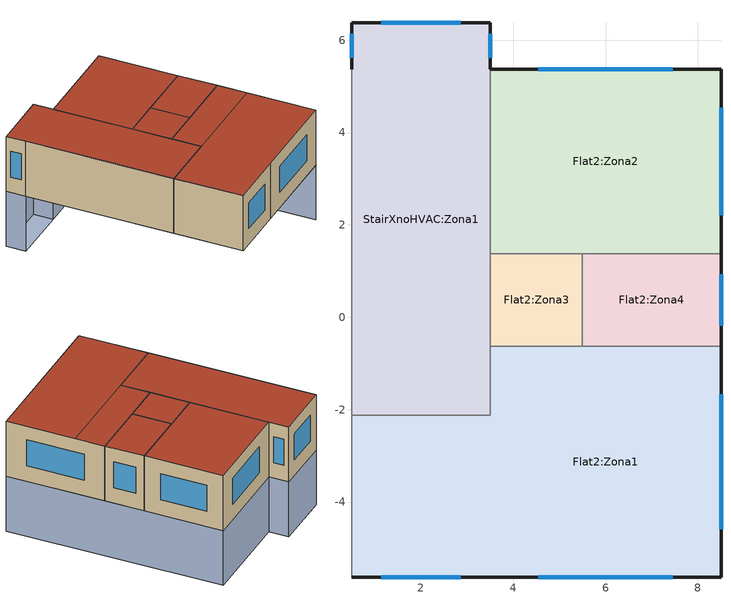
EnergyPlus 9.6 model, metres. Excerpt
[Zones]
StairXnoHVAC:Zona1
 floor adiabatic (Pavimento interno di progetto): 3.5,-2.12 0.5,-2.12 0.5,6.38 3.5,6.38 z0
 wall outside (_wall_MOD): 3.5,5.38 3.5,6.38 0.5,6.38 0.5,5.38 z0:3
 wall to Flat2:Zona3 (Parete semi-esposta di progetto_Rev): 3.5,-0.62 3.5,1.38 z0:3
 wall to Flat2:Zona2 (Parete semi-esposta di progetto_Rev): 3.5,1.38 3.5,5.38 z0:3
 wall to Flat2:Zona1 (Parete semi-esposta di progetto_Rev): 0.5,-2.12 3.5,-2.12 3.5,-0.62 z0:3
 wall adiabatic (115mm single leaf brick (plastered both sides)): 0.5,5.38 0.5,-2.12 z0:3
 window (simple_glazing_window): 3.5,5.62 3.5,6.13 z0.84:2.26
 window (Sgl Clr 6mm - 1002): 2.86,6.38 1.14,6.38 z0.84:2.26
 window (Trp LoE (e2=e5=.1) Clr 3mm/13mm Arg - 1003): 0.5,6.13 0.5,5.62 z0.84:2.26
 roof outside (_FlatRoof_mod): 0.5,-2.12 3.5,-2.12 3.5,6.38 0.5,6.38 z3
Flat2:Zona3
 floor ground (Pavimento controterra di progetto): 5.5,-0.62 3.5,-0.62 3.5,1.38 5.5,1.38 z0
 wall to Flat2:Zona4 (115mm single leaf brick (plastered both sides)): 5.5,-0.62 5.5,1.38 z0:3
 wall to Flat2:Zona2 (115mm single leaf brick (plastered both sides)): 5.5,1.38 3.5,1.38 z0:3
 wall to Flat2:Zona1 (115mm single leaf brick (plastered both sides)): 3.5,-0.62 5.5,-0.62 z0:3
 roof outside (_FlatRoof_mod): 3.5,-0.62 5.5,-0.62 5.5,1.38 3.5,1.38 z3
Flat2:Zona2
 floor ground (Pavimento controterra di progetto): 8.5,1.38 3.5,1.38 3.5,5.38 8.5,5.38 z0
 wall outside (_wall_MOD): 8.5,1.38 8.5,5.38 3.5,5.38 z0:3
 wall to Flat2:Zona4 (115mm single leaf brick (plastered both sides)_Rev): 5.5,1.38 8.5,1.38 z0:3
 window (simple_glazing_window): 8.5,2.21 8.5,4.54 / 7.46,5.38 4.54,5.38 z0.84:2.26
 roof outside (_FlatRoof_mod): 3.5,1.38 8.5,1.38 8.5,5.38 3.5,5.38 z3
Flat2:Zona1
 floor ground (Pavimento controterra di progetto): 3.5,-5.63 0.5,-5.63 0.5,-2.13 3.5,-2.13 z0; 8.5,-5.63 3.5,-5.63 3.5,-0.62 8.5,-0.62 z0
 wall outside (_wall_MOD): 0.5,-5.62 3.5,-5.62 8.5,-5.62 8.5,-0.62 z0:3
 wall to Flat2:Zona4 (115mm single leaf brick (plastered both sides)_Rev): 8.5,-0.62 5.5,-0.62 z0:3
 wall adiabatic (115mm single leaf brick (plastered both sides)): 0.5,-2.12 0.5,-5.62 z0:3
 window (simple_glazing_window): 8.5,-4.58 8.5,-1.66 / 1.14,-5.62 2.86,-5.62 / 4.54,-5.62 7.46,-5.62 z0.84:2.26
 roof outside (_FlatRoof_mod): 3.5,-2.12 8.5,-2.12 8.5,-0.62 3.5,-0.62 z3; 0.5,-5.62 8.5,-5.62 8.5,-2.12 0.5,-2.12 z3
Flat2:Zona4
 floor ground (Pavimento controterra di progetto): 8.5,-0.62 5.5,-0.62 5.5,1.38 8.5,1.38 z0
 wall outside (_wall_MOD): 8.5,-0.62 8.5,1.38 z0:3
 window (simple_glazing_window): 8.5,-0.18 8.5,0.94 z0.84:2.26
 roof outside (_FlatRoof_mod): 5.5,-0.62 8.5,-0.62 8.5,1.38 5.5,1.38 z3
shading: 8.5,-5.62 8.5,5.38 / 8.5,5.38 3.5,5.38 / 3.5,5.38 3.5,6.38 / 3.5,6.38 0.5,6.38 / 0.5,6.38 0.5,5.38 z-3:0; 0.5,-5.62 0.5,5.38 z0:3; 0.5,5.38 3.5,5.38 3.5,6.38 0.5,6.38 z0; 3.5,5.38 0.5,5.38 0.5,6.38 3.5,6.38 z-3
[Building]
Building: North Axis=0; Terrain=Suburbs; Loads Convergence Tolerance Value=0.04; Temperature Convergence Tolerance Value=0.4; Solar Distribution=FullExterior; Maximum Number of Warmup Days=25; Minimum Number of Warmup Days=6
[Site:Location]
Senza titolo (01-01:31-12)  (01-01:31-12): Latitude=45.22; Longitude=7.65; Time Zone=1; Elevation=287
[SizingPeriod:DesignDay] Day of Month=15; Humidity Condition Type=WetBulb; Barometric Pressure=97924.4; Rain Indicator=No; Snow Indicator=No
Name | Month | Day Type | Maximum DryBulb Temperature | Daily DryBulb Temperature Range | Wetbulb or DewPoint at Maximum DryBulb | Wind Speed | Wind Direction | Daylight Saving Time Indicator | Solar Model Indicator | Sky Clearness
Summer Design Day in Senza titolo (01-01:31-12) Giu | 6 | SummerDesignDay | 31.8 | 11.1 | 22.9 | 0 | 0 | Yes | ASHRAEClearSky | 0.98
Summer Design Day in Senza titolo (01-01:31-12) Lug | 7 | SummerDesignDay | 32.1 | 11 | 22.8 | 0 | 0 | Yes | ASHRAEClearSky | 0.98
Summer Design Day in Senza titolo (01-01:31-12) Ago | 8 | SummerDesignDay | 32.8 | 11.5 | 23.5 | 0 | 0 | Yes | ASHRAEClearSky | 0.98
Summer Design Day in Senza titolo (01-01:31-12) Set | 9 | SummerDesignDay | 29 | 11.5 | 20.2 | 0 | 0 | Yes | ASHRAEClearSky | 0.98
Winter Design Day in Senza titolo (01-01:31-12) | 1 | WinterDesignDay | -5.9 | 0 | -5.9 | 0.6 | 300 | No |  | 0
[Site:GroundTemperature:BuildingSurface]
18, 18, 18, 18, 18, 18, 18, 18, 18, 18, 18, 18
[Site:GroundTemperature:FCfactorMethod]
January Ground Temperature=1.99; February Ground Temperature=1.11; March Ground Temperature=2.67; April Ground Temperature=5.12; May Ground Temperature=11.52; June Ground Temperature=16.46; July Ground Temperature=19.79; August Ground Temperature=20.81; September Ground Temperature=19.08; October Ground Temperature=15.24; November Ground Temperature=10.12; December Ground Temperature=5.36
[Site:GroundTemperature:Shallow]
14, 14, 14, 14, 14, 14, 14, 14, 14, 14, 14, 14
[Site:GroundTemperature:Deep]
14, 14, 14, 14, 14, 14, 14, 14, 14, 14, 14, 14
[Site:GroundReflectance]
0.2, 0.2, 0.2, 0.2, 0.2, 0.2, 0.2, 0.2, 0.2, 0.2, 0.2, 0.2
[Site:GroundReflectance:SnowModifier]
2, 2
[Material] Roughness=Rough; Thermal Absorptance=0.9
Name | Thickness | Conductivity | Density | Specific Heat | Solar Absorptance | Visible Absorptance
Cast Concrete (Dense)_.1 | 0.1 | 1.4 | 2100 | 840 | 0.6 | 0.6
Asphalt 1_.01 | 0.01 | 0.7 | 2100 | 1000 | 0.85 | 0.9
MW Glass Wool (rolls)_.0001 | 0.4863 | 0.04 | 12 | 840 | 0.6 | 0.6
Cement/plaster/mortar - cement plaster_.04 | 0.04 | 0.72 | 1760 | 840 | 0.6 | 0.6
Concrete cast - dense reinforced_.2 | 0.2 | 1.9 | 2300 | 840 | 0.6 | 0.6
Plasterboard_.013 | 0.013 | 0.25 | 2800 | 896 | 0.5 | 0.5
Cement/plaster/mortar - cement plaster sand aggregate_.015 | 0.015 | 0.72 | 1860 | 840 | 0.6 | 0.6
_Insulation_.0001 | 0.2092 | 0.04 | 15 | 1400 | 0.6 | 0.6
Brick_.06 | 0.06 | 0.72 | 1920 | 840 | 0.6 | 0.6
Concrete Block (Medium)_.13 | 0.13 | 0.51 | 1400 | 1000 | 0.6 | 0.6
Gypsum Plastering_.015 | 0.015 | 0.4 | 1000 | 1000 | 0.5 | 0.5
Brickwork Outer_.1 | 0.1 | 0.84 | 1700 | 800 | 0.7 | 0.7
XPS Extruded Polystyrene  - CO2 Blowing_.0795 | 0.0795 | 0.034 | 35 | 1400 | 0.6 | 0.6
Concrete Block (Medium)_.1 | 0.1 | 0.51 | 1400 | 1000 | 0.6 | 0.6
Gypsum Plastering_.013 | 0.013 | 0.4 | 1000 | 1000 | 0.5 | 0.5
Brickwork Inner_.115 | 0.115 | 0.62 | 1700 | 800 | 0.7 | 0.7
Urea Formaldehyde Foam_.1327 | 0.1327 | 0.04 | 10 | 1400 | 0.6 | 0.6
Cast Concrete_.1 | 0.1 | 1.13 | 2000 | 1000 | 0.6 | 0.6
Floor/Roof Screed_.07 | 0.07 | 0.41 | 1200 | 840 | 0.73 | 0.73
Timber Flooring_.03 | 0.03 | 0.14 | 650 | 1200 | 0.78 | 0.78
[Material:NoMass]
5_RVAL_4: Roughness=Rough; Thermal Resistance=0.18; Thermal Absorptance=0.9; Solar Absorptance=0.7; Visible Absorptance=0.7
[WindowMaterial:SimpleGlazingSystem]
simple_glazing_window: UFactor=1.0625; Solar Heat Gain Coefficient=0.6142; Visible Transmittance=0.762
[WindowMaterial:Glazing] Optical Data Type=SpectralAverage; Infrared Transmittance at Normal Incidence=0; Conductivity=0.9; Dirt Correction Factor for Solar and Visible Transmittance=1
Name | Thickness | Solar Transmittance at Normal Incidence | Front Side Solar Reflectance at Normal Incidence | Back Side Solar Reflectance at Normal Incidence | Visible Transmittance at Normal Incidence | Front Side Visible Reflectance at Normal Incidence | Back Side Visible Reflectance at Normal Incidence | Front Side Infrared Hemispherical Emissivity | Back Side Infrared Hemispherical Emissivity
2 | 0.003 | 0.837 | 0.075 | 0.075 | 0.898 | 0.081 | 0.081 | 0.84 | 0.84
3 | 0.006 | 0.775 | 0.071 | 0.071 | 0.881 | 0.08 | 0.08 | 0.84 | 0.84
40 | 0.003 | 0.63 | 0.19 | 0.22 | 0.85 | 0.056 | 0.079 | 0.84 | 0.1
41 | 0.003 | 0.63 | 0.22 | 0.19 | 0.85 | 0.079 | 0.056 | 0.1 | 0.84
[WindowMaterial:Gas]
1004: Gas Type=Argon; Thickness=0.013
[WindowMaterial:Blind]
20002: Slat Orientation=Horizontal; Slat Width=0.025; Slat Separation=0.01875; Slat Thickness=0.001; Slat Angle=45; Slat Conductivity=0.9; Slat Beam Solar Transmittance=0; Front Side Slat Beam Solar Reflectance=0.5; Back Side Slat Beam Solar Reflectance=0.5; Slat Diffuse Solar Transmittance=0; Front Side Slat Diffuse Solar Reflectance=0.5; Back Side Slat Diffuse Solar Reflectance=0.5; Slat Beam Visible Transmittance=0; Front Side Slat Beam Visible Reflectance=0.5; Back Side Slat Beam Visible Reflectance=0.5; Slat Diffuse Visible Transmittance=0; Front Side Slat Diffuse Visible Reflectance=0.5; Back Side Slat Diffuse Visible Reflectance=0.5; Slat Infrared Hemispherical Transmittance=0; Front Side Slat Infrared Hemispherical Emissivity=0.9; Back Side Slat Infrared Hemispherical Emissivity=0.9; Blind to Glass Distance=0.05; Blind Top Opening Multiplier=0.5; Blind Bottom Opening Multiplier=0.5; Blind Left Side Opening Multiplier=0.5; Blind Right Side Opening Multiplier=0.5; Minimum Slat Angle=0; Maximum Slat Angle=180
[Construction]
Pavimento interno di progetto; Massa interna di progetto: Cast Concrete (Dense)_.1
_FlatRoof_mod: Asphalt 1_.01, MW Glass Wool (rolls)_.0001, Cement/plaster/mortar - cement plaster_.04, Concrete cast - dense reinforced_.2, Plasterboard_.013
_wall_MOD: Cement/plaster/mortar - cement plaster sand aggregate_.015, _Insulation_.0001, Brick_.06, 5_RVAL_4, Concrete Block (Medium)_.13, Gypsum Plastering_.015
Parete semi-esposta di progetto_Rev: Gypsum Plastering_.013, Concrete Block (Medium)_.1, XPS Extruded Polystyrene  - CO2 Blowing_.0795, Brickwork Outer_.1
115mm single leaf brick (plastered both sides); 115mm single leaf brick (plastered both sides)_Rev: Gypsum Plastering_.013, Brickwork Inner_.115, Gypsum Plastering_.013
Pavimento controterra di progetto: Urea Formaldehyde Foam_.1327, Cast Concrete_.1, Floor/Roof Screed_.07, Timber Flooring_.03
simple_glazing_window: simple_glazing_window
simple_glazing_window_with_blind: 20002, simple_glazing_window
Sgl Clr 6mm - 1002: 3
Sgl Clr 6mm - 2002: 20002, 3
Trp LoE (e2=e5=.1) Clr 3mm/13mm Arg - 1003: 40, 1004, 2, 1004, 41
Trp LoE (e2=e5=.1) Clr 3mm/13mm Arg - 2003: 20002, 40, 1004, 2, 1004, 41
[Zone] Type=1; Multiplier=1; Zone Inside Convection Algorithm=TARP
Name | Volume | Floor Area | Part of Total Floor Area
StairXnoHVAC:Zona1 | 76.5 | 25.5 | No
Flat2:Zona3 | 11.9874 | 3.9958 | Yes
Flat2:Zona4 | 17.9811 | 5.9937 | Yes
Flat2:Zona2 | 60 | 20 | Yes
Flat2:Zona1 | 106.5315 | 35.5105 | Yes
[WindowShadingControl] Shading Type=ExteriorBlind; Shading Control Type=OnIfHighOutdoorAirTempAndHighHorizontalSolar; Schedule=Summer (Northern Hemisphere); Setpoint=25.0851; Shading Control Is Scheduled=Yes; Glare Control Is Active=No; Type of Slat Angle Control for Blinds=FixedSlatAngle; Setpoint 2=180.9632; Multiple Surface Control Type=Group
Name | Zone | Construction with Shading | Shading Device Material | Fenestration Surface 1 | Fenestration Surface 2 | Fenestration Surface 3
11001 | StairXnoHVAC:Zona1 | simple_glazing_window_with_blind | 20002 | StairXnoHVAC:Zona1_Wall_2_0_0_0_0_0_Win
21001 | Flat2:Zona4 | simple_glazing_window_with_blind | 20002 | Flat2:Zona4_Wall_2_0_0_0_0_0_Win
31001 | Flat2:Zona2 | simple_glazing_window_with_blind | 20002 | Flat2:Zona2_Wall_2_0_0_0_0_0_Win | Flat2:Zona2_Wall_3_0_0_0_0_0_Win
41001 | Flat2:Zona1 | simple_glazing_window_with_blind | 20002 | Flat2:Zona1_Wall_2_0_0_0_0_0_Win | Flat2:Zona1_Wall_8_0_0_0_0_0_Win | Flat2:Zona1_Wall_9_0_0_0_0_0_Win
11002 | StairXnoHVAC:Zona1 | Sgl Clr 6mm - 2002 |  | StairXnoHVAC:Zona1_Wall_3_0_0_0_0_0_Win
11003 | StairXnoHVAC:Zona1 | Trp LoE (e2=e5=.1) Clr 3mm/13mm Arg - 2003 |  | StairXnoHVAC:Zona1_Wall_4_1_0_0_0_0_Win
[InternalMass]
Flat2:Zona1 Internal mass: Construction=Massa interna di progetto; Zone or ZoneList=Flat2:Zona1; Surface Area=20
[People] Number of People Schedule=_EN16798-1_RES_OCC; Number of People Calculation Method=Area/Person; People per Floor Area=0.0188; Floor Area per Person=28.3; Fraction Radiant=0.3; Sensible Heat Fraction=AutoCalculate; Carbon Dioxide Generation Rate=4.96e-08; Enable ASHRAE 55 Comfort Warnings=No; Mean Radiant Temperature Calculation Type=ZoneAveraged; Work Efficiency Schedule=Work efficiency; Clothing Insulation Calculation Method=ClothingInsulationSchedule; Air Velocity Schedule=Default Air Velocity for Comfort Calculations; Thermal Comfort Model 1 Type=Fanger; Thermal Comfort Model 2 Type=AdaptiveCEN15251
Name | Zone or ZoneList or Space or SpaceList | Activity Level Schedule | Clothing Insulation Schedule
People Flat2:Zona3 | Flat2:Zona3 | Activity Schedule 436 | Clothing Schedule 436
People Flat2:Zona4 | Flat2:Zona4 | Activity Schedule 443 | Clothing Schedule 443
People Flat2:Zona2 | Flat2:Zona2 | Activity Schedule 450 | Clothing Schedule 450
People Flat2:Zona1 | Flat2:Zona1 | Activity Schedule 458 | Clothing Schedule 458
[Lights] Design Level Calculation Method=Watts/Area; Watts per Zone Floor Area=2.0902; Return Air Fraction=0; Fraction Radiant=0.42; Fraction Visible=0.18; Fraction Replaceable=1
Name | Zone or ZoneList or Space or SpaceList | Schedule | EndUse Subcategory
Flat2:Zona3 General lighting | Flat2:Zona3 | _EN16798-1_RES_light2 | ELECTRIC EQUIPMENT#Flat2:Zona3#GeneralLights
Flat2:Zona4 General lighting | Flat2:Zona4 | _EN16798-1_RES_light | ELECTRIC EQUIPMENT#Flat2:Zona4#GeneralLights
Flat2:Zona2 General lighting | Flat2:Zona2 | _EN16798-1_RES_light | ELECTRIC EQUIPMENT#Flat2:Zona2#GeneralLights
Flat2:Zona1 General lighting | Flat2:Zona1 | _EN16798-1_RES_light | ELECTRIC EQUIPMENT#Flat2:Zona1#GeneralLights
[OtherEquipment] Fuel Type=Electricity; Schedule=_EN16798-1_RES_Appliances; Design Level Calculation Method=Watts/Area; Power per Zone Floor Area=3; Fraction Latent=0; Fraction Radiant=0.2; Fraction Lost=0; Carbon Dioxide Generation Rate=0; EndUse Subcategory=General
Name | Zone or ZoneList or Space or SpaceList
Flat2:Zona3 Miscellaneous gain | Flat2:Zona3
Flat2:Zona4 Miscellaneous gain | Flat2:Zona4
Flat2:Zona2 Miscellaneous gain | Flat2:Zona2
Flat2:Zona1 Miscellaneous gain | Flat2:Zona1
[ZoneContaminantSourceAndSink:Generic:Constant] Design Generation Rate=1e-06; Design Removal Coefficient=0
Name | Zone | Generation Schedule | Removal Schedule
StairXnoHVAC:Zona1 Contaminant | StairXnoHVAC:Zona1 | Off 24/7 | Off 24/7
Flat2:Zona3 Contaminant | Flat2:Zona3 | _EN16798-1_RES_OCC | _EN16798-1_RES_OCC
Flat2:Zona4 Contaminant | Flat2:Zona4 | _EN16798-1_RES_OCC | _EN16798-1_RES_OCC
Flat2:Zona2 Contaminant | Flat2:Zona2 | _EN16798-1_RES_OCC | _EN16798-1_RES_OCC
Flat2:Zona1 Contaminant | Flat2:Zona1 | _EN16798-1_RES_OCC | _EN16798-1_RES_OCC
[Daylighting:Controls] Daylighting Method=SplitFlux; Availability Schedule=On; Lighting Control Type=Continuous; Minimum Input Power Fraction for Continuous or ContinuousOff Dimming Control=0.1; Minimum Light Output Fraction for Continuous or ContinuousOff Dimming Control=0.1; Number of Stepped Control Steps=1; Probability Lighting will be Reset When Needed in Manual Stepped Control=1; Glare Calculation Azimuth Angle of View Direction Clockwise from Zone yAxis=0; Maximum Allowable Discomfort Glare Index=22; DElight Gridding Resolution=1; Fraction of Lights Controlled by Reference Point 1=1; Illuminance Setpoint at Reference Point 1=100
Name | Zone or Space | Glare Calculation Daylighting Reference Point | Daylighting Reference Point 1
Flat2:Zona3 | Flat2:Zona3 | Flat2:Zona3 Ref Point 1 | Flat2:Zona3 Ref Point 1
Flat2:Zona4 | Flat2:Zona4 | Flat2:Zona4 Ref Point 1 | Flat2:Zona4 Ref Point 1
Flat2:Zona2 | Flat2:Zona2 | Flat2:Zona2 Ref Point 1 | Flat2:Zona2 Ref Point 1
Flat2:Zona1 | Flat2:Zona1 | Flat2:Zona1 Ref Point 1 | Flat2:Zona1 Ref Point 1
[ZoneInfiltration:DesignFlowRate] Schedule=On 24/7; Design Flow Rate Calculation Method=AirChanges/Hour; Constant Term Coefficient=1; Temperature Term Coefficient=0; Velocity Term Coefficient=0; Velocity Squared Term Coefficient=0
Name | Zone or ZoneList | Design Flow Rate | Air Changes per Hour
StairXnoHVAC:Zona1 Infiltration | StairXnoHVAC:Zona1 | 0.014875 | 0.5
Flat2:Zona3 Infiltration | Flat2:Zona3 | 0.002331 | 0.1
Flat2:Zona4 Infiltration | Flat2:Zona4 | 0.003496 | 0.1
Flat2:Zona2 Infiltration | Flat2:Zona2 | 0.011667 | 0.1
Flat2:Zona1 Infiltration | Flat2:Zona1 | 0.020714 | 0.1
[ZoneVentilation:DesignFlowRate] Schedule=Summer (Northern Hemisphere); Design Flow Rate Calculation Method=AirChanges/Hour; Air Changes per Hour=3.7841; Ventilation Type=NATURAL; Fan Pressure Rise=0; Fan Total Efficiency=1; Constant Term Coefficient=1; Temperature Term Coefficient=0; Velocity Term Coefficient=0; Velocity Squared Term Coefficient=0; Minimum Indoor Temperature=13.5231; Maximum Indoor Temperature=31.8191; Delta Temperature=2; Minimum Outdoor Temperature=-100; Maximum Outdoor Temperature=100; Maximum Wind Speed=40
Name | Zone or ZoneList | Design Flow Rate
Flat2:Zona3 Nat Vent | Flat2:Zona3 | 0.016649
Flat2:Zona4 Nat Vent | Flat2:Zona4 | 0.024974
Flat2:Zona2 Nat Vent | Flat2:Zona2 | 0.083333
Flat2:Zona1 Nat Vent | Flat2:Zona1 | 0.14796
[DesignSpecification:OutdoorAir] Outdoor Air Method=Sum; Outdoor Air Flow per Person=0.01; Outdoor Air Flow per Zone Floor Area=0; Outdoor Air Flow per Zone=0; Outdoor Air Flow Air Changes per Hour=0; Outdoor Air Schedule=_EN16798-1_RES_OCC
Flat2:Zona3; Flat2:Zona4; Flat2:Zona2; Flat2:Zona1
[DesignSpecification:ZoneAirDistribution] Zone Air Distribution Effectiveness in Cooling Mode=1; Zone Air Distribution Effectiveness in Heating Mode=1
Flat2:Zona3; Flat2:Zona4; Flat2:Zona2; Flat2:Zona1
[Sizing:Zone] Zone Cooling Design Supply Air Temperature Input Method=SupplyAirTemperature; Zone Cooling Design Supply Air Temperature=12; Zone Cooling Design Supply Air Temperature Difference=0; Zone Heating Design Supply Air Temperature Input Method=SupplyAirTemperature; Zone Heating Design Supply Air Temperature=35; Zone Heating Design Supply Air Temperature Difference=0; Zone Cooling Design Supply Air Humidity Ratio=0.0077; Zone Heating Design Supply Air Humidity Ratio=0.0156; Zone Heating Sizing Factor=1.25; Zone Cooling Sizing Factor=1.15; Cooling Design Air Flow Method=DesignDay; Cooling Minimum Air Flow Fraction=0; Heating Design Air Flow Method=DesignDay
Name | Design Specification Outdoor Air Object | Design Specification Zone Air Distribution Object
Flat2:Zona3 | Flat2:Zona3 | Flat2:Zona3
Flat2:Zona4 | Flat2:Zona4 | Flat2:Zona4
Flat2:Zona2 | Flat2:Zona2 | Flat2:Zona2
Flat2:Zona1 | Flat2:Zona1 | Flat2:Zona1
[ZoneControl:Thermostat] Control Type Schedule=Zone Control Type Sched
Name | Zone or ZoneList | Control 1
Flat2:Zona3 Thermostat | Flat2:Zona3 | Dual Setpoint - Zone Flat2:Zona3
Flat2:Zona4 Thermostat | Flat2:Zona4 | Dual Setpoint - Zone Flat2:Zona4
Flat2:Zona2 Thermostat | Flat2:Zona2 | Dual Setpoint - Zone Flat2:Zona2
Flat2:Zona1 Thermostat | Flat2:Zona1 | Dual Setpoint - Zone Flat2:Zona1
[ThermostatSetpoint:DualSetpoint]
Name | Heating Setpoint Temperature Schedule | Cooling Setpoint Temperature Schedule
Dual Setpoint - Zone Flat2:Zona3 | Flat2:Zona3 Heating Setpoint Schedule | Flat2:Zona3 Cooling SP Sch
Dual Setpoint - Zone Flat2:Zona4 | Flat2:Zona4 Heating Setpoint Schedule | Flat2:Zona4 Cooling SP Sch
Dual Setpoint - Zone Flat2:Zona2 | Flat2:Zona2 Heating Setpoint Schedule | Flat2:Zona2 Cooling SP Sch
Dual Setpoint - Zone Flat2:Zona1 | Flat2:Zona1 Heating Setpoint Schedule | Flat2:Zona1 Cooling SP Sch
[ZoneHVAC:IdealLoadsAirSystem] Maximum Heating Supply Air Temperature=35; Minimum Cooling Supply Air Temperature=12; Maximum Heating Supply Air Humidity Ratio=0.0156; Minimum Cooling Supply Air Humidity Ratio=0.0077; Heating Limit=LimitCapacity; Maximum Heating Air Flow Rate=Autosize; Maximum Sensible Heating Capacity=Autosize; Cooling Limit=LimitFlowRateAndCapacity; Maximum Cooling Air Flow Rate=Autosize; Maximum Total Cooling Capacity=Autosize; Dehumidification Control Type=None; Humidification Control Type=None; Outdoor Air Economizer Type=NoEconomizer; Heat Recovery Type=Sensible; Sensible Heat Recovery Effectiveness=0.7; Latent Heat Recovery Effectiveness=0.65
Name | Heating Availability Schedule | Cooling Availability Schedule | Design Specification Outdoor Air Object
Flat2:Zona3 Ideal Loads Air | Flat2:Zona3 Heating Availability Sch | Flat2:Zona3 Cooling Availability Sch | Flat2:Zona3
Flat2:Zona4 Ideal Loads Air | Flat2:Zona4 Heating Availability Sch | Flat2:Zona4 Cooling Availability Sch | Flat2:Zona4
Flat2:Zona2 Ideal Loads Air | Flat2:Zona2 Heating Availability Sch | Flat2:Zona2 Cooling Availability Sch | Flat2:Zona2
Flat2:Zona1 Ideal Loads Air | Flat2:Zona1 Heating Availability Sch | Flat2:Zona1 Cooling Availability Sch | Flat2:Zona1
[Zone equipment]
Flat2:Zona3: Flat2:Zona3 Ideal Loads Air
Flat2:Zona4: Flat2:Zona4 Ideal Loads Air
Flat2:Zona2: Flat2:Zona2 Ideal Loads Air
Flat2:Zona1: Flat2:Zona1 Ideal Loads Air
[EnergyManagementSystem:Sensor]
Name | OutputVariable or OutputMeter Index Key | OutputVariable or OutputMeter
Tin_Zona1 | Flat2:Zona1 | Zone Mean Air Temperature
Tin_Zona2 | Flat2:Zona2 | Zone Mean Air Temperature
Tin_Zona3 | Flat2:Zona3 | Zone Mean Air Temperature
Tin_Zona4 | Flat2:Zona4 | Zone Mean Air Temperature
Tout | Environment | Site Outdoor Air Drybulb Temperature
Rad | Environment | Site Direct Solar Radiation Rate per Area
DistrictHeating | Facility | DistrictHeating:Facility
DistrictCooling | Facility | DistrictCooling:Facility
Electricity | Facility | Electricity:Facility
[EnergyManagementSystem:Actuator]
Name | Actuated Component Unique | Actuated Component Type | Actuated Component Control Type
Flat2:Zona1_Wall_2_0_0_0_0_0_Win_Shading_Deploy_Status | Flat2:Zona1_Wall_2_0_0_0_0_0_Win | Window Shading Control | Control Status
Flat2:Zona1_Wall_8_0_0_0_0_0_Win_Shading_Deploy_Status | Flat2:Zona1_Wall_8_0_0_0_0_0_Win | Window Shading Control | Control Status
Flat2:Zona1_Wall_9_0_0_0_0_0_Win_Shading_Deploy_Status | Flat2:Zona1_Wall_9_0_0_0_0_0_Win | Window Shading Control | Control Status
Flat2:Zona2_Wall_2_0_0_0_0_0_Win_Shading_Deploy_Status | Flat2:Zona2_Wall_2_0_0_0_0_0_Win | Window Shading Control | Control Status
Flat2:Zona2_Wall_3_0_0_0_0_0_Win_Shading_Deploy_Status | Flat2:Zona2_Wall_3_0_0_0_0_0_Win | Window Shading Control | Control Status
Flat2:Zona4_Wall_2_0_0_0_0_0_Win_Shading_Deploy_Status | Flat2:Zona4_Wall_2_0_0_0_0_0_Win | Window Shading Control | Control Status
ZONA1:HEATWINTER | Flat2:Zona1_heating Setpoint | Schedule:Constant | Schedule Value
ZONA2:HEATWINTER | Flat2:Zona2_heating Setpoint | Schedule:Constant | Schedule Value
ZONA3:HEATWINTER | Flat2:Zona3_heating Setpoint | Schedule:Constant | Schedule Value
ZONA4:HEATWINTER | Flat2:Zona4_heating Setpoint | Schedule:Constant | Schedule Value
ZONA1:COOLINGSP | Flat2:Zona1_cooling Setpoint | Schedule:Constant | Schedule Value
ZONA2:COOLINGSP | Flat2:Zona2_cooling Setpoint | Schedule:Constant | Schedule Value
ZONA3:COOLINGSP | Flat2:Zona3_cooling Setpoint | Schedule:Constant | Schedule Value
ZONA4:COOLINGSP | Flat2:Zona4_cooling Setpoint | Schedule:Constant | Schedule Value
[EnergyManagementSystem:ProgramCallingManager]
Dummy: BeginTimestepBeforePredictor; donothing
[EnergyManagementSystem:OutputVariable]
Name | EMS Variable | Type of Data in Variable | Update Frequency
DistrictHeating | DistrictHeating | Summed | SystemTimestep
DistrictCooling | DistrictCooling | Summed | SystemTimestep
Electricity | Electricity | Summed | SystemTimestep
Erl Shading Control Status Zone1_wall2 | Flat2:Zona1_Wall_2_0_0_0_0_0_Win_Shading_Deploy_Status | Averaged | ZoneTimeStep
Erl Shading Control Status Zone1_wall8 | Flat2:Zona1_Wall_8_0_0_0_0_0_Win_Shading_Deploy_Status | Averaged | ZoneTimeStep
Erl Shading Control Status Zone1_wall9 | Flat2:Zona1_Wall_9_0_0_0_0_0_Win_Shading_Deploy_Status | Averaged | ZoneTimeStep
Erl Shading Control Status Zone2_wall2 | Flat2:Zona2_Wall_2_0_0_0_0_0_Win_Shading_Deploy_Status | Averaged | ZoneTimeStep
Erl Shading Control Status Zone2_wall3 | Flat2:Zona2_Wall_3_0_0_0_0_0_Win_Shading_Deploy_Status | Averaged | ZoneTimeStep
Erl Shading Control Status Zone4_wall2 | Flat2:Zona4_Wall_2_0_0_0_0_0_Win_Shading_Deploy_Status | Averaged | ZoneTimeStep
Tin_z1 | Tin_Zona1 | Averaged | ZoneTimeStep
Tin_z2 | Tin_Zona2 | Averaged | ZoneTimeStep
Tin_z3 | Tin_Zona3 | Averaged | ZoneTimeStep
Tin_z4 | Tin_Zona4 | Averaged | ZoneTimeStep
T_out | Tout | Averaged | SystemTimestep
[EXTERNALINTERFACE:FUNCTIONALMOCKUPUNITEXPORT:FROM:VARIABLE]
Name | OutputVariable Index Key | OutputVariable | FMU Variable
 | Flat2:Zona1 | Zone Mean Air Temperature | Tair_z1
 | Flat2:Zona2 | Zone Mean Air Temperature | Tair_z2
 | Flat2:Zona3 | Zone Mean Air Temperature | Tair_z3
 | Flat2:Zona4 | Zone Mean Air Temperature | Tair_z4
 | Flat2:Zona1 | Zone Heating Setpoint Not Met Time | H_unmet_z1
 | Flat2:Zona1 | Zone Cooling Setpoint Not Met Time | C_unmet_z1
 | Environment | Site Outdoor Air Drybulb Temperature | T_ext
 | Flat2:Zona1 | Zone Thermostat Heating Setpoint Temperature | HeatSP_z1
 | Flat2:Zona2 | Zone Thermostat Heating Setpoint Temperature | HeatSP_z2
 | Flat2:Zona3 | Zone Thermostat Heating Setpoint Temperature | HeatSP_z3
 | Flat2:Zona4 | Zone Thermostat Heating Setpoint Temperature | HeatSP_z4
 | Flat2:Zona1 | Zone Thermostat Cooling Setpoint Temperature | CoolSP_z1
 | Flat2:Zona2 | Zone Thermostat Cooling Setpoint Temperature | CoolSP_z2
 | Flat2:Zona3 | Zone Thermostat Cooling Setpoint Temperature | CoolSP_z3
 | Flat2:Zona4 | Zone Thermostat Cooling Setpoint Temperature | CoolSP_z4
 | Flat2:Zona1 | Zone Air System Sensible Heating Energy | HeatingEnergy_z1
 | Flat2:Zona2 | Zone Air System Sensible Heating Energy | HeatingEnergy_z2
 | Flat2:Zona3 | Zone Air System Sensible Heating Energy | HeatingEnergy_z3
 | Flat2:Zona4 | Zone Air System Sensible Heating Energy | HeatingEnergy_z4
 | Flat2:Zona1 | Zone Air System Sensible Cooling Energy | CoolingEnergy_z1
 | Flat2:Zona2 | Zone Air System Sensible Cooling Energy | CoolingEnergy_z2
 | Flat2:Zona3 | Zone Air System Sensible Cooling Energy | CoolingEnergy_z3
 | Flat2:Zona4 | Zone Air System Sensible Cooling Energy | CoolingEnergy_z4
[ExternalInterface:FunctionalMockupUnitExport:From:Variable]
Name | OutputVariable Index Key | OutputVariable | FMU Variable
 | Environment | Site Direct Solar Radiation Rate per Area | DNI
 | EMS | DistrictHeating | DistrictHeating
 | EMS | DistrictCooling | DistrictCooling
 | EMS | Electricity | Electricity
 | EMS | Erl Shading Control Status Zone1_wall2 | ShadeStatus_Zone1_Wall2
 | EMS | Erl Shading Control Status Zone1_wall8 | ShadeStatus_Zone1_Wall8
 | EMS | Erl Shading Control Status Zone1_wall9 | ShadeStatus_Zone1_Wall9
 | EMS | Erl Shading Control Status Zone2_wall2 | ShadeStatus_Zone2_Wall2
 | EMS | Erl Shading Control Status Zone2_wall3 | ShadeStatus_Zone2_wall3
 | EMS | Erl Shading Control Status Zone4_wall2 | ShadeStatus_Zone4_Wall2
[ExternalInterface:FunctionalMockupUnitExport:To:Actuator] Actuated Component Type=Window Shading Control; Actuated Component Control Type=Control Status; Initial Value=0
Name | Actuated Component Unique | FMU Variable
Zona4_wall2_shade | Flat2:Zona4_Wall_2_0_0_0_0_0_Win | Zona4_wall2_shade_FMU
Zona2_wall2_shade | Flat2:Zona2_Wall_2_0_0_0_0_0_Win | Zona2_wall2_shade_FMU
Zona2_wall3_shade | Flat2:Zona2_Wall_3_0_0_0_0_0_Win | Zona2_wall3_shade_FMU
Zona1_wall2_shade | Flat2:Zona1_Wall_2_0_0_0_0_0_Win | Zona1_wall2_shade_FMU
Zona1_wall8_shade | Flat2:Zona1_Wall_8_0_0_0_0_0_Win | Zona1_wall8_shade_FMU
Zona1_wall9_shade | Flat2:Zona1_Wall_9_0_0_0_0_0_Win | Zona1_wall9_shade_FMU
[EXTERNALINTERFACE:FUNCTIONALMOCKUPUNITEXPORT:TO:ACTUATOR] Actuated Component Type=Schedule:Constant; Actuated Component Control Type=Schedule Value
Name | Actuated Component Unique | FMU Variable | Initial Value
EXT_ACT_HeatSP_z1 | FLAT2:ZONA1_HEATING SETPOINT | HeatSP_cmd_z1 | 20
EXT_ACT_HeatSP_z2 | FLAT2:ZONA2_HEATING SETPOINT | HeatSP_cmd_z2 | 20
EXT_ACT_HeatSP_z3 | FLAT2:ZONA3_HEATING SETPOINT | HeatSP_cmd_z3 | 20
EXT_ACT_HeatSP_z4 | FLAT2:ZONA4_HEATING SETPOINT | HeatSP_cmd_z4 | 20
EXT_ACT_CoolSP_z1 | FLAT2:ZONA1_COOLING SETPOINT | CoolSP_cmd_z1 | 26
EXT_ACT_CoolSP_z2 | FLAT2:ZONA2_COOLING SETPOINT | CoolSP_cmd_z2 | 26
EXT_ACT_CoolSP_z3 | FLAT2:ZONA3_COOLING SETPOINT | CoolSP_cmd_z3 | 26
EXT_ACT_CoolSP_z4 | FLAT2:ZONA4_COOLING SETPOINT | CoolSP_cmd_z4 | 26
[WaterUse:Equipment] Flow Rate Fraction Schedule=_EN16798-1_RES_OCC
Name | EndUse Subcategory | Peak Flow Rate | Target Temperature Schedule | Hot Water Supply Temperature Schedule | Cold Water Supply Temperature Schedule | Zone
DHW Flat2:Zona3 | DHW Flat2:Zona3 | 3.84211e-08 | DHW Supply Temperature Flat2:Zona3 | DHW Supply Temperature Flat2:Zona3 | DHW Mains Temperature Flat2:Zona3 | Flat2:Zona3
DHW Flat2:Zona4 | DHW Flat2:Zona4 | 5.76317e-08 | DHW Supply Temperature Flat2:Zona4 | DHW Supply Temperature Flat2:Zona4 | DHW Mains Temperature Flat2:Zona4 | Flat2:Zona4
DHW Flat2:Zona2 | DHW Flat2:Zona2 | 1.92308e-07 | DHW Supply Temperature Flat2:Zona2 | DHW Supply Temperature Flat2:Zona2 | DHW Mains Temperature Flat2:Zona2 | Flat2:Zona2
DHW Flat2:Zona1 | DHW Flat2:Zona1 | 3.41447e-07 | DHW Supply Temperature Flat2:Zona1 | DHW Supply Temperature Flat2:Zona1 | DHW Mains Temperature Flat2:Zona1 | Flat2:Zona1
[Schedule:Day:Hourly]
Summer Control Type Day Sch; Winter Control Type Day Sch: 4, 4, 4, 4, 4, 4, 4, 4, 4, 4, 4, 4, 4, 4, 4, 4, 4, 4, 4, 4, 4, 4, 4, 4
[Schedule:Week:Daily]
Summer Control Type Week Sch: Summer Control Type Day Sch, Summer Control Type Day Sch, Summer Control Type Day Sch, Summer Control Type Day Sch, Summer Control Type Day Sch, Summer Control Type Day Sch, Summer Control Type Day Sch, Summer Control Type Day Sch, Summer Control Type Day Sch, Summer Control Type Day Sch, Summer Control Type Day Sch, Summer Control Type Day Sch
Winter Control Type Week Sch: Winter Control Type Day Sch, Winter Control Type Day Sch, Winter Control Type Day Sch, Winter Control Type Day Sch, Winter Control Type Day Sch, Winter Control Type Day Sch, Winter Control Type Day Sch, Winter Control Type Day Sch, Winter Control Type Day Sch, Winter Control Type Day Sch, Winter Control Type Day Sch, Winter Control Type Day Sch
[Schedule:Year]
Zone Control Type Sched: Winter Control Type Week Sch, 1, 1, 3, 31, Summer Control Type Week Sch, 4, 1, 9, 30, Winter Control Type Week Sch, 10, 1, 12, 31
[Schedule:Compact]
On; On 24/7: Through: 12/31, For: AllDays, Until: 24:00, 1
Work efficiency; Off 24/7: Through: 12/31, For: AllDays, Until: 24:00, 0
Summer (Northern Hemisphere): Through: 31 Mar, For: AllDays, Until: 24:00, 0, Through: 30 Sep, For: AllDays, Until: 24:00, 1, Through: 31 Dec, For: AllDays, Until: 24:00, 0
Default Air Velocity for Comfort Calculations: Through: 12/31, For: AllDays, Until: 24:00, 0.137
_EN16798-1_RES_OCC: Through: 31 Dec, For: WinterDesignDay, Until: 24:00, 0, For: Weekends, Until: 07:00, 1, Until: 23:00, 0.8, Until: 24:00, 1, For: AllOtherDays, Until: 07:00, 1, Until: 10:00, 0.5, Until: 14:00, 0.1, Until: 17:00, 0.2, Until: 20:00, 0.5, Until: 23:00, 0.8, Until: 24:00, 1
_EN16798-1_RES_Appliances: Through: 31 Dec, For: WinterDesignDay, Until: 24:00, 0, For: AllOtherDays, Until: 08:00, 0.5, Until: 10:00, 0.7, Until: 12:00, 0.5, Until: 16:00, 0.6, Until: 18:00, 0.5, Until: 20:00, 0.7, Until: 23:00, 0.8, Until: 24:00, 0.6
_EN16798-1_RES_light: Through: 31 Dec, For: Weekdays SummerDesignDay Weekends, Until: 07:00, 0, Until: 11:00, 0.15, Until: 17:00, 0.05, Until: 23:00, 0.2, Until: 24:00, 0.15, For: WinterDesignDay AllOtherDays, Until: 24:00, 0
_EN16798-1_RES_light2: Through: 31 Dec, For: Weekdays SummerDesignDay Weekends, Until: 07:00, 0, Until: 11:00, 1, Until: 17:00, 1, Until: 23:00, 1, Until: 24:00, 1, For: WinterDesignDay AllOtherDays, Until: 24:00, 0
Activity Schedule 436; Activity Schedule 443; Activity Schedule 450; Activity Schedule 458: Through: 12/31, For: AllDays, Until: 24:00, 130
Clothing Schedule 436; Clothing Schedule 443; Clothing Schedule 450; Clothing Schedule 458: Through: 4/1, For: AllDays, Until: 24:00, 1, Through: 9/30, For: AllDays, Until: 24:00, .5, Through: 12/31, For: AllDays, Until: 24:00, 1
DHW Supply Temperature Flat2:Zona3; DHW Supply Temperature Flat2:Zona4; DHW Supply Temperature Flat2:Zona2; DHW Supply Temperature Flat2:Zona1: Through: 12/31, For: AllDays, Until: 24:00, 65
DHW Mains Temperature Flat2:Zona3; DHW Mains Temperature Flat2:Zona4; DHW Mains Temperature Flat2:Zona2; DHW Mains Temperature Flat2:Zona1: Through: 12/31, For: AllDays, Until: 24:00, 10
Flat2:Zona3 Heating Setpoint Schedule; Flat2:Zona4 Heating Setpoint Schedule; Flat2:Zona2 Heating Setpoint Schedule; Flat2:Zona1 Heating Setpoint Schedule: Through: 31 Mar, For: Weekdays SummerDesignDay WinterDesignDay, Until: 06:00, 12, Until: 09:00, 20, Until: 16:00, 12, Until: 22:00, 20, Until: 24:00, 12, For: Weekends, Until: 07:00, 12, Until: 22:00, 20, Until: 24:00, 12, For: AllOtherDays, Until: 24:00, -50, Through: 30 Sep, For: AllDays, Until: 24:00, -50, Through: 31 Dec, For: Weekdays SummerDesignDay WinterDesignDay, Until: 06:00, 12, Until: 09:00, 20, Until: 16:00, 12, Until: 22:00, 20, Until: 24:00, 12, For: Weekends, Until: 07:00, 12, Until: 22:00, 20, Until: 24:00, 12, For: AllOtherDays, Until: 24:00, -50
Flat2:Zona3 Heating Availability Sch; Flat2:Zona4 Heating Availability Sch; Flat2:Zona2 Heating Availability Sch; Flat2:Zona1 Heating Availability Sch: Through: 31 Mar, For: Weekdays SummerDesignDay WinterDesignDay, Until: 06:00, 1, Until: 09:00, 1, Until: 16:00, 1, Until: 22:00, 1, Until: 24:00, 1, For: Weekends, Until: 07:00, 1, Until: 22:00, 1, Until: 24:00, 1, For: AllOtherDays, Until: 24:00, 0, Through: 30 Sep, For: AllDays, Until: 24:00, 0, Through: 31 Dec, For: Weekdays SummerDesignDay WinterDesignDay, Until: 06:00, 1, Until: 09:00, 1, Until: 16:00, 1, Until: 22:00, 1, Until: 24:00, 1, For: Weekends, Until: 07:00, 1, Until: 22:00, 1, Until: 24:00, 1, For: AllOtherDays, Until: 24:00, 0
Flat2:Zona3 Cooling SP Sch; Flat2:Zona4 Cooling SP Sch; Flat2:Zona2 Cooling SP Sch; Flat2:Zona1 Cooling SP Sch: Through: 31 Mar, For: AllDays, Until: 24:00, 100, Through: 30 Sep, For: Weekdays SummerDesignDay WinterDesignDay, Until: 09:00, 100, Until: 14:00, 28, Until: 22:00, 26, Until: 24:00, 28, For: Weekends, Until: 09:00, 100, Until: 22:00, 26, Until: 24:00, 28, For: AllOtherDays, Until: 24:00, 100, Through: 31 Dec, For: AllDays, Until: 24:00, 100
Flat2:Zona3 Cooling Availability Sch; Flat2:Zona4 Cooling Availability Sch; Flat2:Zona2 Cooling Availability Sch; Flat2:Zona1 Cooling Availability Sch: Through: 31 Mar, For: AllDays, Until: 24:00, 0, Through: 30 Sep, For: Weekdays SummerDesignDay WinterDesignDay, Until: 09:00, 0, Until: 14:00, 1, Until: 22:00, 1, Until: 24:00, 1, For: Weekends, Until: 09:00, 0, Until: 22:00, 1, Until: 24:00, 1, For: AllOtherDays, Until: 24:00, 0, Through: 31 Dec, For: AllDays, Until: 24:00, 0
[Schedule:Constant]
Name | Hourly Value
Flat2:Zona1_heating Setpoint; Flat2:Zona2_heating Setpoint; Flat2:Zona3_heating Setpoint; Flat2:Zona4_heating Setpoint | 21
Flat2:Zona1_cooling Setpoint; Flat2:Zona2_cooling Setpoint; Flat2:Zona3_cooling Setpoint; Flat2:Zona4_cooling Setpoint | 26
